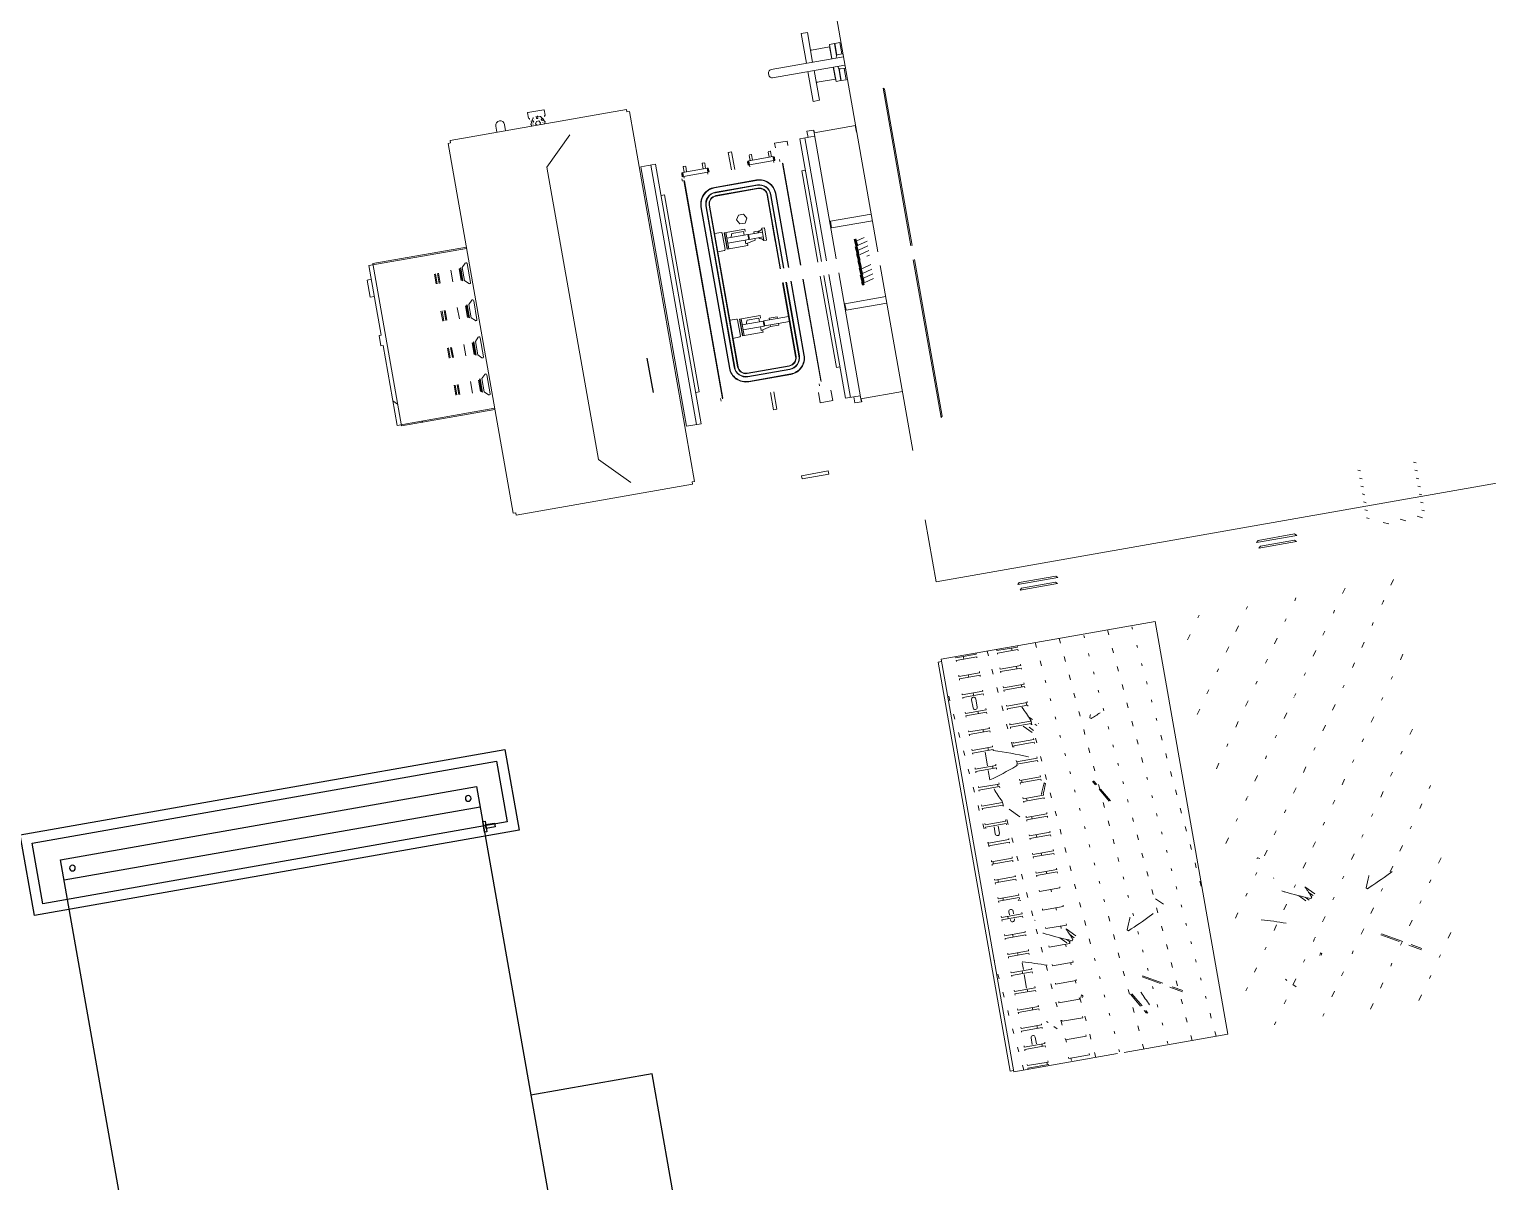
# Model space of a CAD drawing. Header units: millimetres. Extents: x 111502 to 977541, y 8702 to 1044108.
# Drawn here: x 489312.618 to 489316.174, y 241103.977 to 241106.787 of the extents above; entities that cross this region are included whole.
import ezdxf

# ---------------------------------------------------------------- set-up
doc = ezdxf.new("R2010")
doc.units = ezdxf.units.MM
doc.header["$LTSCALE"] = 0.25
for name, color, linetype in [('Proposed Primary Substation - OPTION 2$0$0_HVSS NER', 42, 'Continuous'), ('Proposed Primary Substation - OPTION 2$0$0_HVSS TEXT', 7, 'Continuous'), ('Proposed Primary Substation - OPTION 2$0$PDF4_Geometry', 1, 'Continuous'), ('Z-z-Xref-Primary Substation', 7, 'Continuous')]:
    doc.layers.add(name, color=color, linetype=linetype)
doc.layers.add('Proposed Primary Substation - OPTION 2$0$PDF4_00_COMPONENTS', color=7, linetype='Continuous', true_color=0x1c1c1c)
doc.layers.add('Proposed Primary Substation - OPTION 2$0$PDF_Geometry', color=7, linetype='Continuous', true_color=0x50525a)

# ---------------------------------------------------------------- blocks, each defined once
blk = doc.blocks.new('Proposed Primary Substation - OPTION 2$0$Cressal NER')
at = {"layer": 'Proposed Primary Substation - OPTION 2$0$0_HVSS NER', "lineweight": 25}
for points in [[(1745524, -493580.7), (1745533.4, -493580.7), (1745533.4, -493558.8), (1745524, -493558.8)], [(1745628.7, -494616.2), (1745628.7, -493586.2), (1744368.7, -493586.2), (1744369.9, -494616.2)], [(1745515.8, -493586.2), (1745541.7, -493586.2), (1745541.7, -493580.7), (1745515.8, -493580.7)]]:
    blk.add_lwpolyline(points, close=True, dxfattribs=at)
at = {"layer": 'Proposed Primary Substation - OPTION 2$0$0_HVSS NER', "flags": 128}
for points in [[(1744418.7, -494616.2), (1744418.7, -493586.2)], [(1745578.7, -494616.2), (1745578.7, -493586.2)]]:
    blk.add_lwpolyline(points, dxfattribs=at)
at = {"layer": 'Proposed Primary Substation - OPTION 2$0$0_HVSS NER'}
for centre in [(1744393.7, -493611.2), (1745603.7, -493611.2), (1744393.7, -494591.2), (1745603.7, -494591.2)]:
    blk.add_circle(centre, 7, dxfattribs=at)
at = {"layer": 'Proposed Primary Substation - OPTION 2$0$PDF_Geometry', "lineweight": 25}
blk.add_lwpolyline([(1744483.2, -493586.2), (1744483.2, -493286.2), (1744864.3, -493286.2), (1744864.3, -493586.2)], dxfattribs=at)
blk = doc.blocks.new('Proposed Primary Substation - OPTION 2')
at = {"layer": 'Proposed Primary Substation - OPTION 2$0$0_HVSS TEXT'}
for points in [[(489312631.2, 241104626.4), (489312596.5, 241104823.3), (489313778.3, 241105031.4), (489313813, 241104834.5)], [(489312651.5, 241104655.3), (489312625.5, 241104803.1), (489313758.1, 241105002.5), (489313784.1, 241104854.8)]]:
    blk.add_lwpolyline(points, close=True, dxfattribs=at)
at = {"layer": 'Proposed Primary Substation - OPTION 2$0$PDF4_00_COMPONENTS', "color": 0, "lineweight": 15}
for points in [[(489314687.4, 241106244.9), (489314551.6, 241107016.3), (489318608.4, 241107730.6), (489318676.5, 241107344)], [(489314528.4, 241106706.8), (489314515.6, 241106779.6), (489314500.5, 241106777), (489314513.4, 241106704.2)], [(489314586.7, 241106722.7), (489314581.5, 241106752.5), (489314569.4, 241106750.4), (489314575.6, 241106715.1)], [(489314599.4, 241106727.1), (489314594.5, 241106754.8), (489314582.5, 241106752.7), (489314587.5, 241106723.9)], [(489314516.9, 241106684.1), (489314529.7, 241106611.3), (489314544.8, 241106613.9), (489314532, 241106686.7)], [(489314579.2, 241106695), (489314585.4, 241106659.7), (489314597.4, 241106661.9), (489314592.2, 241106691.7)], [(489314593.3, 241106690.9), (489314598.4, 241106662), (489314610.5, 241106664.2), (489314605.6, 241106691.9)], [(489314767.7, 241106259.1), (489314700, 241106643.8), (489314703.5, 241106641.3), (489314770.7, 241106259.6)], [(489313845, 241106564.7), (489313847.5, 241106571.6), (489313847.4, 241106571.7)], [(489313848.3, 241106570.7), (489313847.4, 241106571.7)], [(489313854.3, 241106575.3), (489313855.3, 241106569.4), (489313858.4, 241106569.9), (489313857.3, 241106575.8)], [(489313857.7, 241106573.4), (489313864.9, 241106574.7), (489313869.6, 241106569.1)], [(489313864.5, 241106573.5), (489313865, 241106574.8)], [(489313844.7, 241106551.2), (489313841.5, 241106555), (489313844, 241106561.9)], [(489313842.7, 241106565.6), (489313848.4, 241106563.5), (489313847.3, 241106560.6), (489313841.7, 241106562.7)], [(489313846.9, 241106555.7), (489313846.7, 241106555.9), (489313846.8, 241106556.2)], [(489313850.8, 241106567.2), (489313850.9, 241106567.5), (489313851, 241106567.4)], [(489313856.3, 241106553.3), (489313853.1, 241106557), (489313855.1, 241106562.6), (489313860.9, 241106563.6), (489313864.7, 241106559.1), (489313863, 241106554.4)], [(489313863.3, 241106569.4), (489313863.1, 241106569.7), (489313863.1, 241106569.5)], [(489313873.5, 241106568.3), (489313868.9, 241106564.4), (489313866.9, 241106566.8), (489313871.5, 241106570.7)], [(489313870.9, 241106560.4), (489313871.1, 241106560.2), (489313871, 241106559.9)], [(489313871.6, 241106566.7), (489313876.3, 241106561.1), (489313874.6, 241106556.5)], [(489314530.6, 241106541.5), (489314514.5, 241106538.7), (489314517.2, 241106523.6)], [(489314633.3, 241106552.4), (489314531.8, 241106534.5), (489314586, 241106227.1)], [(489314632.3, 241106552.2), (489314635.1, 241106536.1)], [(489318818, 241106540.7), (489318886, 241106154), (489314829.2, 241105439.7), (489314802.5, 241105591.4)], [(489314437.8, 241106498.1), (489314435.8, 241106509.3), (489314466, 241106514.6), (489314467.9, 241106503.4)], [(489314533.3, 241106526.5), (489314497.1, 241106520.1), (489314549.8, 241106220.7)], [(489314561.9, 241106222.8), (489314509.2, 241106522.2)], [(489314338.4, 241106445.6), (489314330.9, 241106488.1), (489314322.8, 241106486.7), (489314330.3, 241106444.2)], [(489314376, 241106467.2), (489314373.8, 241106479.8), (489314374.6, 241106480.9), (489314378.6, 241106481.6), (489314379.8, 241106480.8), (489314382, 241106468.3)], [(489314422.2, 241106475.3), (489314420, 241106487.9), (489314420.8, 241106489.1), (489314424.8, 241106489.8), (489314426, 241106489), (489314428.2, 241106476.4)], [(489314433.8, 241106462.4), (489314433, 241106466.9)], [(489314448.8, 241106465), (489314447.9, 241106470)], [(489314245, 241105823.5), (489314133.6, 241106456.1)], [(489314215.3, 241106438.9), (489314213.1, 241106451.5), (489314213.9, 241106452.6), (489314217.9, 241106453.4), (489314219.1, 241106452.5), (489314221.3, 241106440)], [(489314261.5, 241106447), (489314259.3, 241106459.6), (489314260.1, 241106460.8), (489314264.1, 241106461.5), (489314265.3, 241106460.7), (489314267.5, 241106448.1)], [(489314273.1, 241106434.1), (489314272.3, 241106438.6)], [(489314374.7, 241106456.6), (489314375.5, 241106452.1)], [(489314499.6, 241106211.9), (489314455.7, 241106461.1), (489314454.9, 241106459.9), (489314498.6, 241106211.7)], [(489314510.5, 241106443.8), (489314502, 241106442.3), (489314541.3, 241106219.2)], [(489314209.8, 241106422.9), (489314210.9, 241106416.9)], [(489314214.1, 241106428.3), (489314214.9, 241106423.8)], [(489314243.6, 241105901.9), (489314252.1, 241105903.4), (489314167.6, 241106383.4), (489314159.1, 241106381.9)], [(489314674.1, 241106320.4), (489314574.7, 241106302.9), (489314571.9, 241106319), (489314671.3, 241106336.5)], [(489314313, 241106291), (489314363.3, 241106299.8), (489314364.3, 241106294)], [(489314317.1, 241106291.7), (489314324.1, 241106251.5)], [(489314321.7, 241106265.6), (489314372.9, 241106274.6), (489314370.7, 241106286.7), (489314319.5, 241106277.6)], [(489314405.9, 241106292.8), (489314372.3, 241106286.9), (489314374.4, 241106274.9), (489314408, 241106280.8)], [(489314400.4, 241106296), (489314385.1, 241106293.3), (489314385.8, 241106289.3)], [(489314404.3, 241106301.9), (489314410.8, 241106303), (489314416.1, 241106272.9), (489314409.6, 241106271.8)], [(489313753.5, 241105863.2), (489313515.5, 241105821.3), (489313481.2, 241106016.1), (489313476.1, 241106015.3), (489313471.7, 241106040.4), (489313476.7, 241106041.2), (489313446.9, 241106211), (489313684.9, 241106252.9)], [(489313754, 241105860.2), (489313526, 241105820.1), (489313456.4, 241106215.7), (489313684.3, 241106255.9)], [(489314369.3, 241106265.5), (489314370.3, 241106259.7), (489314320.1, 241106250.8)], [(489314388.5, 241106273.8), (489314388.6, 241106273.2), (489314365.4, 241106264), (489314363.8, 241106273)], [(489314387.9, 241106277.3), (489314388.5, 241106273.9)], [(489314776.7, 241106225.8), (489314843.9, 241105844), (489314841.4, 241105840.5), (489314773.7, 241106225.2)], [(489313606.5, 241106190.4), (489313610.8, 241106166.3)], [(489313613.3, 241106166.7), (489313609, 241106190.8)], [(489313614, 241106191.7), (489313618.3, 241106167.6)], [(489313620.8, 241106168.1), (489313616.6, 241106192.2)], [(489313646.3, 241106199.5), (489313651.3, 241106171.4)], [(489313671.4, 241106174.9), (489313666.4, 241106203)], [(489313668.7, 241106203.4), (489313670.4, 241106205.8), (489313676, 241106173.7), (489313673.7, 241106175.3)], [(489313668.7, 241106203.4), (489313673.7, 241106175.3)], [(489314547.2, 241106185.4), (489314586.5, 241105962.3), (489314595.1, 241105963.8)], [(489314555.8, 241106186.9), (489314608.5, 241105887.5), (489314644.6, 241105893.8)], [(489314620.5, 241105889.6), (489314567.8, 241106189)], [(489314747.5, 241105903.7), (489314646.1, 241105885.8), (489314591.9, 241106193.2)], [(489314772.8, 241105760.1), (489314693.3, 241106211.1)], [(489313452.7, 241106177.5), (489313442.7, 241106175.8), (489313450, 241106134.2), (489313460.1, 241106135.9)], [(489314504.6, 241106177.9), (489314548.3, 241105929.7), (489314549.4, 241105928.8), (489314505.6, 241106178)], [(489313662.2, 241106109.1), (489313667.2, 241106081)], [(489313687.3, 241106084.5), (489313682.3, 241106112.6)], [(489313684.6, 241106113), (489313686.3, 241106115.4), (489313691.9, 241106083.3), (489313689.6, 241106084.9)], [(489313684.6, 241106113), (489313689.6, 241106084.9)], [(489314709.5, 241106119.6), (489314610.1, 241106102.1), (489314607.2, 241106118.1), (489314706.6, 241106135.6)], [(489313622.4, 241106100), (489313626.7, 241106075.9)], [(489313629.2, 241106076.4), (489313624.9, 241106100.5)], [(489313630, 241106101.4), (489313634.2, 241106077.3)], [(489313636.7, 241106077.7), (489313632.5, 241106101.8)], [(489314350.2, 241106080.1), (489314400.4, 241106089), (489314401.4, 241106083.1)], [(489314354.2, 241106080.8), (489314361.3, 241106040.7)], [(489314358.8, 241106054.7), (489314410, 241106063.7), (489314407.9, 241106075.8), (489314356.7, 241106066.8)], [(489314469.6, 241106086.7), (489314409.4, 241106076), (489314411.5, 241106064), (489314471.8, 241106074.6)], [(489314443, 241106082), (489314442.3, 241106086), (489314422.2, 241106082.5), (489314422.9, 241106078.4)], [(489314406.4, 241106054.6), (489314407.5, 241106048.8), (489314357.2, 241106039.9)], [(489314425.7, 241106063), (489314425.8, 241106062.4), (489314402.6, 241106053.1), (489314401, 241106062.1)], [(489314425.1, 241106066.4), (489314425.7, 241106063)], [(489314425.8, 241106062.4), (489314445.9, 241106065.9), (489314445.1, 241106069.9)], [(489313638.3, 241106009.7), (489313642.6, 241105985.6)], [(489313645.1, 241105986), (489313640.9, 241106010.1)], [(489313645.9, 241106011), (489313650.1, 241105986.9)], [(489313652.6, 241105987.3), (489313648.4, 241106011.4)], [(489313678.2, 241106018.7), (489313683.1, 241105990.6)], [(489313703.2, 241105994.2), (489313698.2, 241106022.3)], [(489313700.5, 241106022.7), (489313702.2, 241106025), (489313707.8, 241105992.9), (489313705.5, 241105994.6)], [(489313700.5, 241106022.7), (489313705.5, 241105994.6)], [(489313719.1, 241105903.8), (489313714.2, 241105931.9)], [(489313716.4, 241105932.3), (489313718.1, 241105934.7), (489313723.8, 241105902.5), (489313721.4, 241105904.2)], [(489313716.4, 241105932.3), (489313721.4, 241105904.2)], [(489313654.3, 241105919.3), (489313658.5, 241105895.2)], [(489313661, 241105895.6), (489313656.8, 241105919.7)], [(489313661.8, 241105920.6), (489313666, 241105896.5)], [(489313668.5, 241105896.9), (489313664.3, 241105921)], [(489313694.1, 241105928.4), (489313699, 241105900.2)], [(489314425.8, 241105901.9), (489314433.3, 241105859.3), (489314441.3, 241105860.7), (489314433.8, 241105903.3)], [(489314542.8, 241105901.8), (489314547.2, 241105876.7), (489314577.4, 241105882), (489314572.9, 241105907.1)], [(489314545.2, 241105917.7), (489314544.3, 241105922.8)], [(489314304.2, 241105886.7), (489314305.3, 241105880.7)], [(489314628.6, 241105891), (489314631.2, 241105876), (489314647.3, 241105878.8)], [(489315287.9, 241104292.6), (489315540.9, 241104337.2), (489315363.8, 241105343.4), (489314841.6, 241105251.4), (489315018.8, 241104245.3), (489315271.9, 241104289.8)], [(489314927, 241105266.5), (489314927.5, 241105263.5), (489314877.3, 241105254.6), (489314876.8, 241105257.6)], [(489314929.1, 241105254.4), (489314928.6, 241105257.4), (489314878.4, 241105248.6), (489314878.9, 241105245.6)], [(489315027.4, 241105284.1), (489315027.9, 241105281.1), (489314977.7, 241105272.3), (489314977.2, 241105275.3)], [(489315029.5, 241105272.1), (489315029, 241105275.1), (489314978.8, 241105266.3), (489314979.3, 241105263.3)], [(489314842.7, 241105245.4), (489314834.6, 241105244), (489315010.1, 241104247.4), (489315018.2, 241104248.8)], [(489314934.9, 241105221.3), (489314935.5, 241105218.3), (489314885.2, 241105209.4), (489314884.7, 241105212.4)], [(489315035.3, 241105239), (489315035.9, 241105235.9), (489314985.7, 241105227.1), (489314985.1, 241105230.1)], [(489315037.5, 241105226.9), (489315036.9, 241105229.9), (489314986.7, 241105221.1), (489314987.3, 241105218.1)], [(489314937, 241105209.2), (489314936.5, 241105212.2), (489314886.3, 241105203.4), (489314886.8, 241105200.4)], [(489315043.3, 241105193.8), (489315043.8, 241105190.8), (489314993.6, 241105181.9), (489314993.1, 241105184.9)], [(489315045.4, 241105181.7), (489315044.9, 241105184.7), (489314994.7, 241105175.9), (489314995.2, 241105172.9)], [(489314942.9, 241105176.1), (489314943.4, 241105173.1), (489314893.2, 241105164.2), (489314892.7, 241105167.2)], [(489314945, 241105164), (489314944.5, 241105167.1), (489314894.3, 241105158.2), (489314894.8, 241105155.2)], [(489315051.3, 241105148.6), (489315051.8, 241105145.6), (489315001.6, 241105136.7), (489315001, 241105139.7)], [(489314950.8, 241105130.9), (489314951.4, 241105127.9), (489314901.2, 241105119), (489314900.6, 241105122.1)], [(489314953, 241105118.8), (489314952.4, 241105121.9), (489314902.2, 241105113), (489314902.8, 241105110)], [(489315053.4, 241105136.5), (489315052.8, 241105139.5), (489315002.6, 241105130.7), (489315003.2, 241105127.7)], [(489314958.8, 241105085.7), (489314959.3, 241105082.7), (489314909.1, 241105073.9), (489314908.6, 241105076.9)], [(489315059.2, 241105103.4), (489315059.7, 241105100.4), (489315009.5, 241105091.5), (489315009, 241105094.6)], [(489315061.3, 241105091.3), (489315060.8, 241105094.4), (489315010.6, 241105085.5), (489315011.1, 241105082.5)], [(489315064, 241105072.4), (489315041.9, 241105087.9)], [(489315054.8, 241105111.2), (489315064.6, 241105104.3)], [(489315067, 241105077.8), (489315056, 241105085.5)], [(489315070.3, 241105092.9), (489315075.2, 241105089.5)], [(489315078.8, 241105094.4), (489315079.2, 241105094.1)], [(489314960.9, 241105073.7), (489314960.4, 241105076.7), (489314910.2, 241105067.8), (489314910.7, 241105064.8)], [(489315067.2, 241105058.2), (489315067.7, 241105055.2), (489315017.5, 241105046.4), (489315017, 241105049.4)], [(489315069.3, 241105046.2), (489315068.8, 241105049.2), (489315018.6, 241105040.3), (489315019.1, 241105037.3)], [(489314966.8, 241105040.5), (489314967.3, 241105037.5), (489314917.1, 241105028.7), (489314916.5, 241105031.7)], [(489314948.8, 241105024.9), (489314954.6, 241104991.8)], [(489315075.1, 241105013), (489315075.7, 241105010), (489315025.4, 241105001.2), (489315024.9, 241105004.2)], [(489314974.7, 241104995.3), (489314975.2, 241104992.3), (489314925, 241104983.5), (489314924.5, 241104986.5)], [(489314976.8, 241104983.3), (489314976.3, 241104986.3), (489314926.1, 241104977.5), (489314926.6, 241104974.4)], [(489315077.2, 241105001), (489315076.7, 241105004), (489315026.5, 241104995.1), (489315027, 241104992.1)], [(489314982.7, 241104950.1), (489314983.2, 241104947.1), (489314933, 241104938.3), (489314932.5, 241104941.3)], [(489314984.8, 241104938.1), (489314984.3, 241104941.1), (489314934, 241104932.3), (489314934.6, 241104929.3)], [(489315083.1, 241104967.8), (489315083.6, 241104964.8), (489315033.4, 241104956), (489315032.9, 241104959)], [(489315085.2, 241104955.8), (489315084.7, 241104958.8), (489315034.5, 241104950), (489315035, 241104946.9)], [(489315211, 241104953.3), (489315218, 241104945)], [(489315213.4, 241104955.2), (489315221.4, 241104945.6)], [(489315091, 241104922.6), (489315091.6, 241104919.6), (489315041.4, 241104910.8), (489315040.8, 241104913.8)], [(489315093.2, 241104910.6), (489315092.6, 241104913.6), (489315042.4, 241104904.8), (489315043, 241104901.8)], [(489315227, 241104934.2), (489315251.2, 241104905.3)], [(489315230.5, 241104934.8), (489315254.7, 241104905.9)], [(489314992.7, 241104892.9), (489314992.2, 241104895.9), (489314942, 241104887.1), (489314942.5, 241104884.1)], [(489315007.3, 241104885.5), (489315033.8, 241104867)], [(489315099, 241104877.5), (489315099.5, 241104874.4), (489315049.3, 241104865.6), (489315048.8, 241104868.6)], [(489315101.1, 241104865.4), (489315100.6, 241104868.4), (489315050.4, 241104859.6), (489315050.9, 241104856.6)], [(489314998.6, 241104859.8), (489314999.1, 241104856.8), (489314948.9, 241104847.9), (489314948.4, 241104850.9)], [(489315000.7, 241104847.7), (489315000.2, 241104850.7), (489314950, 241104841.9), (489314950.5, 241104838.9)], [(489315107, 241104832.3), (489315107.5, 241104829.3), (489315057.3, 241104820.4), (489315056.7, 241104823.4)], [(489315006.5, 241104814.6), (489315007.1, 241104811.6), (489314956.9, 241104802.7), (489314956.3, 241104805.7)], [(489315008.7, 241104802.5), (489315008.1, 241104805.5), (489314957.9, 241104796.7), (489314958.4, 241104793.7)], [(489315109.1, 241104820.2), (489315108.5, 241104823.2), (489315058.3, 241104814.4), (489315058.9, 241104811.4)], [(489315014.5, 241104769.4), (489315015, 241104766.4), (489314964.8, 241104757.5), (489314964.3, 241104760.6)], [(489315016.6, 241104757.3), (489315016.1, 241104760.4), (489314965.9, 241104751.5), (489314966.4, 241104748.5)], [(489315114.9, 241104787.1), (489315115.4, 241104784.1), (489315065.2, 241104775.2), (489315064.7, 241104778.2)], [(489315117, 241104775), (489315116.5, 241104778), (489315066.3, 241104769.2), (489315066.8, 241104766.2)], [(489315611.5, 241104765.8), (489315613.5, 241104767.5), (489315618.6, 241104765.6)], [(489315022.4, 241104724.2), (489315023, 241104721.2), (489314972.8, 241104712.4), (489314972.2, 241104715.4)], [(489315122.9, 241104741.9), (489315123.4, 241104738.9), (489315073.2, 241104730), (489315072.7, 241104733)], [(489315125, 241104729.8), (489315124.5, 241104732.9), (489315074.2, 241104724), (489315074.8, 241104721)], [(489315024.6, 241104712.2), (489315024, 241104715.2), (489314973.8, 241104706.3), (489314974.4, 241104703.3)], [(489315130.8, 241104696.7), (489315131.4, 241104693.7), (489315081.1, 241104684.8), (489315080.6, 241104687.9)], [(489315653.1, 241104716.9), (489315651.6, 241104718)], [(489315030.4, 241104679), (489315030.9, 241104676), (489314980.7, 241104667.2), (489314980.2, 241104670.2)], [(489315032.5, 241104667), (489315032, 241104670), (489314981.8, 241104661.1), (489314982.3, 241104658.1)], [(489315029.1, 241104663.3), (489315031, 241104664.9), (489315036.2, 241104663.1)], [(489315138.8, 241104651.5), (489315139.3, 241104648.5), (489315089.1, 241104639.7), (489315088.6, 241104642.7)], [(489315383.9, 241104653.9), (489315364.5, 241104667.5)], [(489315730.7, 241104662.6), (489315713.1, 241104674.9)], [(489315739.2, 241104664.1), (489315729.4, 241104670.9)], [(489315737.6, 241104682.6), (489315748.6, 241104674.9)], [(489315038.4, 241104633.8), (489315038.9, 241104630.8), (489314988.7, 241104622), (489314988.2, 241104625)], [(489315040.5, 241104621.8), (489315040, 241104624.8), (489314989.7, 241104616), (489314990.3, 241104612.9)], [(489315070.7, 241104614.4), (489315069.2, 241104615.4)], [(489315046.3, 241104588.6), (489315046.8, 241104585.6), (489314996.6, 241104576.8), (489314996.1, 241104579.8)], [(489315048.4, 241104576.6), (489315047.9, 241104579.6), (489314997.7, 241104570.8), (489314998.2, 241104567.8)], [(489315146.7, 241104606.3), (489315147.3, 241104603.3), (489315097.1, 241104594.5), (489315096.5, 241104597.5)], [(489315155.2, 241104580.1), (489315166.2, 241104572.3)], [(489315914.9, 241104582), (489315964.5, 241104564)], [(489315154.7, 241104561.1), (489315155.2, 241104558.1), (489315105, 241104549.3), (489315104.5, 241104552.3)], [(489315148.3, 241104560), (489315130.7, 241104572.3)], [(489315156.8, 241104561.5), (489315147, 241104568.4)], [(489315913.9, 241104579.1), (489315958.5, 241104562.9)], [(489315981.5, 241104554.5), (489316012.6, 241104543.2)], [(489315987.5, 241104555.6), (489316013.7, 241104546.1)], [(489315054.3, 241104543.5), (489315054.8, 241104540.4), (489315004.6, 241104531.6), (489315004.1, 241104534.6)], [(489315056.4, 241104531.4), (489315055.9, 241104534.4), (489315005.7, 241104525.6), (489315006.2, 241104522.6)], [(489315039.3, 241104511.1), (489315042.1, 241104494.7)], [(489315162.6, 241104516), (489315163.2, 241104512.9), (489315113, 241104504.1), (489315112.4, 241104507.1)], [(489315062.2, 241104498.3), (489315062.8, 241104495.3), (489315012.6, 241104486.4), (489315012, 241104489.4)], [(489315064.4, 241104486.2), (489315063.8, 241104489.2), (489315013.6, 241104480.4), (489315014.1, 241104477.4)], [(489315044.3, 241104482.7), (489315050.1, 241104449.5)], [(489315331.5, 241104476.6), (489315376.1, 241104460.4)], [(489315332.5, 241104479.5), (489315382.1, 241104461.4)], [(489315070.2, 241104453.1), (489315070.7, 241104450.1), (489315020.5, 241104441.2), (489315020, 241104444.2)], [(489315072.3, 241104441), (489315071.8, 241104444), (489315021.6, 241104435.2), (489315022.1, 241104432.2)], [(489315170.6, 241104470.8), (489315171.1, 241104467.7), (489315120.9, 241104458.9), (489315120.4, 241104461.9)], [(489315399.1, 241104452), (489315430.2, 241104440.6)], [(489315405.1, 241104453), (489315431.3, 241104443.5)], [(489315680.8, 241104470.9), (489315684.8, 241104468.1)], [(489315699, 241104458.2), (489315707.3, 241104452.4)], [(489315078.1, 241104407.9), (489315078.7, 241104404.9), (489315028.5, 241104396), (489315027.9, 241104399.1)], [(489315178.6, 241104425.6), (489315179.1, 241104422.6), (489315128.9, 241104413.7), (489315128.4, 241104416.7)], [(489315303, 241104435.1), (489315327.9, 241104405.3)], [(489315306.4, 241104435.7), (489315331.4, 241104405.9)], [(489315080.3, 241104395.8), (489315079.7, 241104398.9), (489315029.5, 241104390), (489315030.1, 241104387)], [(489315098.4, 241104368.4), (489315102.4, 241104365.6)], [(489315186.5, 241104380.4), (489315187, 241104377.4), (489315136.8, 241104368.5), (489315136.3, 241104371.5)], [(489315337, 241104394.5), (489315342.3, 241104388.1)], [(489315340.5, 241104395.1), (489315345.8, 241104388.8)], [(489315086.1, 241104362.7), (489315086.6, 241104359.7), (489315036.4, 241104350.9), (489315035.9, 241104353.9)], [(489315088.2, 241104350.7), (489315087.7, 241104353.7), (489315037.5, 241104344.8), (489315038, 241104341.8)], [(489315116.6, 241104355.6), (489315124.8, 241104349.9)], [(489315194.5, 241104335.2), (489315195, 241104332.2), (489315144.8, 241104323.3), (489315144.3, 241104326.4)], [(489315094.1, 241104317.5), (489315094.6, 241104314.5), (489315044.4, 241104305.7), (489315043.8, 241104308.7)], [(489315096.2, 241104305.5), (489315095.6, 241104308.5), (489315045.4, 241104299.6), (489315046, 241104296.6)], [(489315102, 241104272.3), (489315102.5, 241104269.3), (489315052.3, 241104260.5), (489315051.8, 241104263.5)], [(489315104.1, 241104260.3), (489315103.6, 241104263.3), (489315053.4, 241104254.5), (489315053.9, 241104251.4)], [(489315202.4, 241104290), (489315203, 241104287), (489315152.8, 241104278.2), (489315152.2, 241104281.2)]]:
    blk.add_lwpolyline(points, dxfattribs=at)
for points in [[(489314603.7, 241106720.1), (489314427.5, 241106689, 0.414198), (489314420.9, 241106679.6), (489314421.6, 241106675.6, 0.414188), (489314431, 241106668.9), (489314607.3, 241106700)], [(489314575.1, 241106715), (489314569.9, 241106744.3), (489314525.3, 241106736.4, -0.41427), (489314522.9, 241106738.1)], [(489314586.7, 241106717.1), (489314586.2, 241106719.6, -0.414225), (489314590.4, 241106725.5), (489314602.4, 241106727.6)], [(489314537.5, 241106655.4, -0.414231), (489314539.1, 241106657.8), (489314583.8, 241106665.7), (489314578.6, 241106694.9)], [(489314608.6, 241106692.4), (489314596.5, 241106690.3, -0.414225), (489314590.6, 241106694.5), (489314590.2, 241106697)], [(489313838.1, 241106567.1), (489313837.8, 241106569, 0.199078), (489313837.5, 241106569.5), (489313836, 241106570.6), (489313833.7, 241106583.6), (489313834, 241106583.9), (489313873.4, 241106590.8), (489313873.9, 241106590.6), (489313876.1, 241106577.7), (489313875.1, 241106576.2, 0.199195), (489313875, 241106575.6), (489313875.3, 241106573.6)], [(489313779.9, 241106539.8), (489313777.3, 241106554.9, 0.999991), (489313755.9, 241106551.1), (489313758.6, 241106536)], [(489314372.7, 241106465.1, 0.41407), (489314371.5, 241106463.3), (489314372.7, 241106456.3), (489314371.2, 241106456), (489314370, 241106463, -0.414169), (489314372.5, 241106466.6)], [(489314432, 241106475.5, -0.414206), (489314433.7, 241106474.3), (489314435, 241106467.2), (489314436.5, 241106467.5), (489314435.2, 241106474.5, 0.414169), (489314431.7, 241106477)], [(489314212.1, 241106436.8, 0.414192), (489314210.8, 241106435), (489314212, 241106428), (489314210.5, 241106427.7), (489314209.3, 241106434.8, -0.414178), (489314211.8, 241106438.3)], [(489314271.3, 241106447.2, -0.414192), (489314273.1, 241106446), (489314274.3, 241106439), (489314275.8, 241106439.2), (489314274.6, 241106446.2, 0.414162), (489314271, 241106448.7)], [(489314470.5, 241106206.7), (489314438.8, 241106386.6, 0.414219), (489314391.6, 241106419.7), (489314289.1, 241106401.7, 0.414219), (489314256.1, 241106354.5), (489314325.4, 241105960.8, 0.414215), (489314372.6, 241105927.7), (489314475, 241105945.8, 0.414215), (489314508.1, 241105993), (489314476.4, 241106172.9)], [(489314469.5, 241106206.6), (489314437.8, 241106386.5, 0.414213), (489314391.8, 241106418.7), (489314289.3, 241106400.7, 0.414213), (489314257.1, 241106354.6), (489314326.4, 241105961, 0.414215), (489314372.4, 241105928.7), (489314474.9, 241105946.8, 0.414215), (489314507.1, 241105992.8), (489314475.4, 241106172.7)], [(489314464.4, 241106170.8), (489314496.1, 241105990.9, -0.414219), (489314472.9, 241105957.8), (489314370.5, 241105939.8, -0.414213), (489314337.4, 241105963), (489314268.1, 241106356.6, -0.414214), (489314291.3, 241106389.7), (489314393.7, 241106407.7, -0.414219), (489314426.8, 241106384.5), (489314458.4, 241106204.6)], [(489314463.4, 241106170.6), (489314495.1, 241105990.7, -0.414211), (489314472.7, 241105958.8), (489314370.3, 241105940.8, -0.414221), (489314338.4, 241105963.1), (489314269.1, 241106356.8, -0.414224), (489314291.4, 241106388.7), (489314393.9, 241106406.7, -0.414213), (489314425.8, 241106384.3), (489314457.4, 241106204.4)], [(489314450.4, 241106203.2), (489314418.7, 241106383.1, 0.41422), (489314395.1, 241106399.7), (489314292.7, 241106381.6, 0.41422), (489314276.1, 241106358), (489314345.4, 241105964.4, 0.414213), (489314369.1, 241105947.8), (489314471.5, 241105965.9, 0.414213), (489314488, 241105989.5), (489314456.4, 241106169.4)], [(489314448.6, 241106207.7, 0.125271), (489314448.5, 241106206.7), (489314449.4, 241106203), (489314417.7, 241106382.9, 0.414217), (489314395.3, 241106398.7), (489314292.9, 241106380.6, 0.414217), (489314277.1, 241106358.2), (489314346.5, 241105964.5)], [(489314297.2, 241106244.4), (489314313.5, 241106247.8, 0.40458), (489314315, 241106250.2), (489314308.1, 241106289.9, 0.404549), (489314305.8, 241106291.5), (489314289.3, 241106289.2)], [(489314361.7, 241106285.1), (489314360.1, 241106294.1), (489314331.4, 241106289, 0.067767), (489314330.1, 241106279.5)], [(489314395.1, 241106291, -0.144612), (489314399.1, 241106295.2), (489314399.1, 241106295.2), (489314400.7, 241106296.2), (489314402, 241106297.4), (489314403.1, 241106298.7), (489314403.7, 241106300), (489314404.3, 241106301.9), (489314409.6, 241106271.8), (489314408.4, 241106273.3), (489314407.4, 241106274.3), (489314405.9, 241106275.2), (489314404.2, 241106275.9), (489314402.4, 241106276.3), (489314402.4, 241106276.3, -0.144604), (489314397.2, 241106278.9)], [(489314430, 241106313.1, 0.125404), (489314429.9, 241106312.1), (489314437.2, 241106270.9, 0.125271), (489314437.6, 241106270)], [(489313686.2, 241106215.8, 0.668282), (489313681.6, 241106216.8), (489313674.4, 241106206.5), (489313680, 241106174.4), (489313690.4, 241106167.1, 0.66826), (489313694.3, 241106169.7), (489313686.2, 241106215.8)], [(489314346.5, 241105964.5, 0.414215), (489314368.9, 241105948.8), (489314471.3, 241105966.9, 0.414215), (489314487, 241105989.3), (489314455.1, 241106169.1), (489314455.8, 241106165.5, 0.125287), (489314456.2, 241106164.6)], [(489313702.1, 241106125.4, 0.66824), (489313697.5, 241106126.4), (489313690.3, 241106116.1), (489313696, 241106084), (489313706.3, 241106076.8, 0.668317), (489313710.2, 241106079.3), (489313702.1, 241106125.4)], [(489314334.3, 241106033.5), (489314350.6, 241106037, 0.404533), (489314352.2, 241106039.3), (489314345.2, 241106079, 0.40451), (489314342.9, 241106080.6), (489314326.4, 241106078.3)], [(489314398.8, 241106074.2), (489314397.2, 241106083.2), (489314368.5, 241106078.2, 0.067784), (489314367.2, 241106068.6)], [(489314467.1, 241106102.2, 0.125247), (489314467.1, 241106101.2), (489314474.3, 241106060, 0.125247), (489314474.7, 241106059.1)], [(489313718, 241106035, 0.66824), (489313713.4, 241106036.1), (489313706.2, 241106025.7), (489313711.9, 241105993.6), (489313722.2, 241105986.4, 0.66825), (489313726.2, 241105988.9), (489313718, 241106035)], [(489313738.1, 241105896, 0.668272), (489313742.1, 241105898.5), (489313733.9, 241105944.7, 0.668256), (489313729.3, 241105945.7), (489313722.1, 241105935.4), (489313727.8, 241105903.2), (489313738.1, 241105896)], [(489314919.5, 241105132.6), (489314915.9, 241105152.7, -0.999962), (489314926, 241105154.5), (489314929.5, 241105134.4, -0.999962), (489314919.5, 241105132.6)], [(489315060.1, 241105103.6), (489315059.8, 241105103.8), (489315059.9, 241105103.5, 0.009544), (489315038.8, 241105134.1)], [(489315229.1, 241105120.8, -0.006648), (489315207.3, 241105106.4), (489315204, 241105108.8, -0.002173), (489315205.8, 241105116.8)], [(489315053.7, 241105013.1), (489315054.3, 241105013.5, 0.022754), (489314968.9, 241105028.5), (489314968.3, 241105031.5), (489314918.1, 241105022.6), (489314918.7, 241105019.6)], [(489314956.7, 241104979.7), (489314960.8, 241104956.9, 0.019416), (489315023.9, 241104990.5, 0.000658), (489315026.3, 241104991.9)], [(489314970.8, 241104935.5, 0.045153), (489314990.6, 241104905), (489314991.2, 241104901.9), (489314940.9, 241104893.1), (489314940.4, 241104896.1)], [(489315086.1, 241104921.7, 0.000108), (489315086.6, 241104923.7, 0.005683), (489315092.8, 241104950.1), (489315096.2, 241104947.8, -0.006562), (489315090.2, 241104922.8)], [(489314980.6, 241104844.2), (489314983.6, 241104827.1, -0.999962), (489314973.6, 241104825.3), (489314970.6, 241104842.4)], [(489315941.2, 241104733.8, -0.002226), (489315934.6, 241104728.8, -0.016847), (489315880.8, 241104691.8), (489315877.5, 241104694.2, -0.007523), (489315884.3, 241104722.8, -0.001344), (489315884.6, 241104723.9)], [(489315672, 241104686.4, 0.002219), (489315679.9, 241104684, 0.016858), (489315743.1, 241104667.6), (489315745.4, 241104670.9, 0.007508), (489315729.2, 241104695.5, 0.000046), (489315728.7, 241104696.4), (489315752.7, 241104679.5)], [(489315008.2, 241104628.5), (489315007, 241104635.6, -0.999962), (489315017, 241104637.3), (489315018.3, 241104630.3)], [(489315020.4, 241104618.2), (489315020.6, 241104617.2, -0.999962), (489315010.5, 241104615.5), (489315010.4, 241104616.5)], [(489315358.8, 241104631.2, -0.002231), (489315352.2, 241104626.3, -0.016847), (489315298.4, 241104589.3), (489315295.1, 241104591.6, -0.007523), (489315301.9, 241104620.2, 0.000157), (489315302.2, 241104621.3)], [(489315682.9, 241104607.7, 0.016733), (489315622.1, 241104616), (489315621.7, 241104616.1), (489315622.1, 241104616)], [(489315089.5, 241104583.8, 0.002224), (489315097.5, 241104581.4, 0.016858), (489315160.6, 241104565), (489315163, 241104568.4, 0.007523), (489315146.8, 241104592.9, 0.001463), (489315146.2, 241104593.8), (489315170.3, 241104577)], [(489315100.4, 241104505.1, 0.016734), (489315039.7, 241104513.5), (489315039.3, 241104513.5), (489315039.7, 241104513.5)], [(489315764.8, 241104528.8, 0.001563), (489315766.3, 241104535.5), (489315769.7, 241104533.2, -0.000868), (489315768.8, 241104529.5)], [(489315349.8, 241104409, -0.00929), (489315329.3, 241104438.6), (489315328.8, 241104439.6), (489315329.4, 241104438.8)], [(489315182.4, 241104426.2, 0.001486), (489315183.9, 241104433), (489315187.2, 241104430.6, -0.001031), (489315186.4, 241104426.9)], [(489315063.9, 241104312.2), (489315061.1, 241104328.3, -0.999962), (489315071.1, 241104330), (489315074, 241104314)]]:
    blk.add_lwpolyline(points, format="xyb", dxfattribs=at)
for points in [[(489313639.8, 241106508.9), (489313645.8, 241106510), (489313644.7, 241106516), (489314074.5, 241106591.7), (489314075.6, 241106585.7), (489314081.6, 241106586.7), (489314240.4, 241105685), (489314234.4, 241105683.9), (489314235.4, 241105677.9), (489313805.6, 241105602.2), (489313804.6, 241105608.2), (489313798.5, 241105607.2)], [(489314433.5, 241106467), (489314431.7, 241106477), (489314372.5, 241106466.6), (489314374.2, 241106456.5)], [(489314257, 241105825.6), (489314145.6, 241106458.2), (489314109.5, 241106451.9), (489314220.9, 241105819.2)], [(489314272.8, 241106438.7), (489314271, 241106448.7), (489314211.8, 241106438.3), (489314213.6, 241106428.3)], [(489314309.3, 241105887.6), (489314308.4, 241105886.4), (489314214.7, 241106418.6), (489314215.9, 241106417.8)], [(489314368.1, 241106326.6), (489314363.8, 241106314.6), (489314351.2, 241106312.4), (489314343, 241106322.2), (489314347.4, 241106334.1), (489314359.9, 241106336.3)], [(489314502.8, 241105690.8), (489314501.4, 241105698.8), (489314566.7, 241105710.3), (489314568.1, 241105702.3)]]:
    blk.add_lwpolyline(points, close=True, dxfattribs=at)
at = {"layer": 'Proposed Primary Substation - OPTION 2$0$PDF4_00_COMPONENTS', "color": 0, "lineweight": 25}
for points in [[(489314530.6, 241106541.5), (489314531.8, 241106534.5)], [(489314313, 241106291), (489314320.1, 241106250.8)], [(489314350.2, 241106080.1), (489314357.2, 241106039.9)], [(489314140.1, 241105901.9), (489314125.4, 241105985.1)], [(489314646.1, 241105885.8), (489314647.3, 241105878.8)]]:
    blk.add_lwpolyline(points, dxfattribs=at)
at = {"layer": 'Proposed Primary Substation - OPTION 2$0$PDF4_00_COMPONENTS', "color": 0, "lineweight": 9}
blk.add_lwpolyline([(489314085.5, 241105682.5), (489314006.4, 241105738), (489313880.8, 241106450.9), (489313936.3, 241106530.1)], dxfattribs=at)
at = {"layer": 'Proposed Primary Substation - OPTION 2$0$PDF4_Geometry', "color": 0, "lineweight": 5}
for points in [[(489314629.4, 241106274.5), (489314647.5, 241106206.7)], [(489314630.8, 241106275.3), (489314644.5, 241106224.1)], [(489314632.3, 241106275.6), (489314641.4, 241106241.5)], [(489314632.4, 241106257.1), (489314650.6, 241106189.3)], [(489314633.8, 241106275.9), (489314638.3, 241106258.9)], [(489314653.7, 241106279.4), (489314636.2, 241106271.2)], [(489314661.1, 241106270.6), (489314638.2, 241106259.9)], [(489314663.1, 241106259.2), (489314640.2, 241106248.5)], [(489314635.5, 241106239.7), (489314653.7, 241106171.9)], [(489314638.6, 241106222.3), (489314654.2, 241106163.8)], [(489314665.1, 241106247.9), (489314642.6, 241106237.3)], [(489314667.1, 241106236.5), (489314660.9, 241106233.6)], [(489314641.6, 241106204.9), (489314652.7, 241106163.6)], [(489314644.7, 241106187.5), (489314651.2, 241106163.3)], [(489314670.3, 241106213.4), (489314648.4, 241106203.2)], [(489314673.1, 241106202.4), (489314650.2, 241106191.7)], [(489314675.1, 241106191.1), (489314652.2, 241106180.4)], [(489314677.1, 241106179.7), (489314654.2, 241106169)], [(489314647.8, 241106170.1), (489314649.7, 241106163)], [(489313504.9, 241105881.2), (489313516.7, 241105872.9)], [(489313575.3, 241105831.9), (489313578.9, 241105829.4)], [(489315999.8, 241105729.8), (489315993.2, 241105731.5)], [(489315864.4, 241105710.6), (489315857.9, 241105712.4)], [(489315867.8, 241105691.2), (489315861.3, 241105693)], [(489316003.2, 241105710.4), (489315996.7, 241105712.1)], [(489316006.6, 241105691), (489316000.1, 241105692.7)], [(489315871.2, 241105671.8), (489315864.7, 241105673.6)], [(489315874.6, 241105652.4), (489315868.1, 241105654.2)], [(489316010, 241105671.6), (489316003.5, 241105673.3)], [(489316013.4, 241105652.2), (489316006.9, 241105653.9)], [(489315878.1, 241105633), (489315871.5, 241105634.8)], [(489315881.5, 241105613.6), (489315875, 241105615.4)], [(489316016.8, 241105632.8), (489316010.3, 241105634.5)], [(489316020.3, 241105613.4), (489316013.7, 241105615.1)], [(489315884.9, 241105594.2), (489315878.4, 241105596)], [(489315933, 241105581.3), (489315919, 241105585)], [(489315974.6, 241105588.6), (489315960.7, 241105592.4)], [(489316014.8, 241105596.3), (489316002.3, 241105599.7)], [(489315944.3, 241105445.6), (489315937.9, 241105432)], [(489315706.8, 241105400.7), (489315703.6, 241105393.9)], [(489315826.3, 241105424.8), (489315820, 241105411.3)], [(489315588.8, 241105379.9), (489315585.7, 241105373.1)], [(489315801, 241105370.7), (489315797.9, 241105363.9)], [(489315919, 241105391.4), (489315915.8, 241105384.7)], [(489315920.6, 241105394.8), (489315919.4, 241105392.3)], [(489315306.5, 241105330.2), (489315308.1, 241105324.3)], [(489315470.9, 241105359.1), (489315467.7, 241105352.4)], [(489315566.7, 241105332.5), (489315560.4, 241105319)], [(489315683.1, 241105349.9), (489315679.9, 241105343.1)], [(489315895.3, 241105340.7), (489315892.1, 241105333.9)], [(489315071, 241105291.8), (489315074.2, 241105280)], [(489315129.7, 241105302.2), (489315132.9, 241105290.3)], [(489315189.2, 241105309.5), (489315190.8, 241105303.6)], [(489315247.1, 241105322.8), (489315250.2, 241105311)], [(489315448.8, 241105311.7), (489315442.4, 241105298.2)], [(489315661, 241105302.5), (489315654.7, 241105289)], [(489315777.4, 241105319.9), (489315772.6, 241105309.8)], [(489315873.2, 241105293.3), (489315866.9, 241105279.8)], [(489314895.8, 241105257.9), (489314897.4, 241105251.9)], [(489314953.7, 241105271.2), (489314956.9, 241105259.3)], [(489315013.2, 241105278.5), (489315014.7, 241105272.6)], [(489315141.6, 241105257.7), (489315144.8, 241105245.8)], [(489315201.1, 241105265), (489315202.7, 241105259.1)], [(489315259, 241105278.3), (489315262.1, 241105266.5)], [(489315318.4, 241105285.7), (489315320, 241105279.8)], [(489315543, 241105281.8), (489315536.7, 241105268.2)], [(489315755.2, 241105272.5), (489315748.9, 241105259)], [(489315967.5, 241105263.3), (489315961.2, 241105249.8)], [(489314965.6, 241105226.7), (489314968.8, 241105214.8)], [(489315025.1, 241105234), (489315026.6, 241105228.1)], [(489315082.9, 241105247.3), (489315086.1, 241105235.5)], [(489315213, 241105220.5), (489315214.6, 241105214.6)], [(489315270.9, 241105233.8), (489315274, 241105222)], [(489315330.3, 241105241.2), (489315331.9, 241105235.3)], [(489315517.8, 241105227.6), (489315514.6, 241105220.8)], [(489315637.3, 241105251.8), (489315632.6, 241105241.6)], [(489315849.5, 241105242.5), (489315844.2, 241105231.2)], [(489314907.7, 241105213.4), (489314909.3, 241105207.4)], [(489315037, 241105189.5), (489315038.6, 241105183.6)], [(489315095.6, 241105199.9), (489315097.2, 241105193.9)], [(489315153.5, 241105213.2), (489315156.7, 241105201.3)], [(489315282.8, 241105189.3), (489315286, 241105177.5)], [(489315342.2, 241105196.7), (489315343.8, 241105190.8)], [(489315612, 241105197.6), (489315608.9, 241105190.9)], [(489315730, 241105218.4), (489315726.8, 241105211.6)], [(489315824.3, 241105188.4), (489315821.1, 241105181.6)], [(489315942.2, 241105209.2), (489315939, 241105202.4)], [(489314860.2, 241105161.5), (489314863.3, 241105149.7)], [(489314919.6, 241105168.9), (489314921.2, 241105163)], [(489314977.5, 241105182.2), (489314980.7, 241105170.3)], [(489315107.6, 241105155.4), (489315109.1, 241105149.5)], [(489315165.4, 241105168.7), (489315168.6, 241105156.8)], [(489315224.9, 241105176), (489315226.5, 241105170.1)], [(489315354.2, 241105152.2), (489315355.7, 241105146.3)], [(489315494.1, 241105176.9), (489315489.3, 241105166.7)], [(489315589.9, 241105150.2), (489315583.6, 241105136.7)], [(489315701.8, 241105158.1), (489315701.6, 241105157.5)], [(489315706.3, 241105167.6), (489315703.1, 241105160.9)], [(489315918.5, 241105158.4), (489315915.4, 241105151.6)], [(489314872.1, 241105117), (489314875.2, 241105105.2)], [(489314931.5, 241105124.4), (489314933.1, 241105118.5)], [(489314989.4, 241105137.7), (489314992.6, 241105125.8)], [(489315048.9, 241105145.1), (489315050.5, 241105139.1)], [(489315177.3, 241105124.2), (489315180.5, 241105112.3)], [(489315236.8, 241105131.6), (489315238.4, 241105125.6)], [(489315294.7, 241105144.9), (489315297.9, 241105133)], [(489315472, 241105129.5), (489315465.9, 241105116.4)], [(489315684.2, 241105120.3), (489315677.9, 241105106.7)], [(489315802.1, 241105141), (489315795.8, 241105127.5)], [(489314943.4, 241105079.9), (489314945, 241105074)], [(489315001.3, 241105093.2), (489315004.5, 241105081.3)], [(489315060, 241105103.5), (489315063.2, 241105091.7)], [(489315119.5, 241105110.9), (489315121.1, 241105105)], [(489315189.3, 241105079.7), (489315192.4, 241105067.8)], [(489315248.7, 241105087.1), (489315250.3, 241105081.1)], [(489315306.6, 241105100.4), (489315309.8, 241105088.5)], [(489315366.1, 241105107.7), (489315367.7, 241105101.8)], [(489315566.2, 241105099.5), (489315559.9, 241105086)], [(489315778.5, 241105090.3), (489315772.1, 241105076.7)], [(489315896.4, 241105111), (489315890.1, 241105097.5)], [(489315990.7, 241105081), (489315984.4, 241105067.5)], [(489314884, 241105072.5), (489314887.2, 241105060.7)], [(489315013.2, 241105048.7), (489315016.4, 241105036.8)], [(489315071.9, 241105059), (489315075.1, 241105047.2)], [(489315131.4, 241105066.4), (489315133, 241105060.5)], [(489315260.6, 241105042.6), (489315262.2, 241105036.6)], [(489315318.5, 241105055.9), (489315321.7, 241105044)], [(489315377.2, 241105066.2), (489315380.4, 241105054.3)], [(489315541, 241105045.3), (489315537.8, 241105038.6)], [(489315658.9, 241105066.1), (489315655.8, 241105059.3)], [(489315871.2, 241105056.9), (489315868, 241105050.1)], [(489314895.9, 241105028), (489314899.1, 241105016.2)], [(489314955.4, 241105035.4), (489314956.9, 241105029.5)], [(489315083.8, 241105014.5), (489315087, 241105002.7)], [(489315143.3, 241105021.9), (489315144.9, 241105016)], [(489315201.2, 241105035.2), (489315204.3, 241105023.3)], [(489315330.4, 241105011.4), (489315333.6, 241104999.5)], [(489315389.1, 241105021.7), (489315392.3, 241105009.8)], [(489315635.2, 241105015.4), (489315632.1, 241105008.6)], [(489315753.2, 241105036.1), (489315750, 241105029.4)], [(489315965.4, 241105026.9), (489315962.3, 241105020.1)], [(489314907.8, 241104983.6), (489314911, 241104971.7)], [(489314967.3, 241104990.9), (489314968.9, 241104985)], [(489315025.9, 241105001.3), (489315027.5, 241104995.3)], [(489315155.2, 241104977.4), (489315156.8, 241104971.5)], [(489315213.1, 241104990.7), (489315216.2, 241104978.9)], [(489315272.5, 241104998.1), (489315274.1, 241104992.2)], [(489315401, 241104977.2), (489315404.2, 241104965.4)], [(489315518.9, 241104998), (489315512.6, 241104984.4)], [(489315731.1, 241104988.7), (489315724.8, 241104975.2)], [(489315847.5, 241105006.1), (489315844.3, 241104999.4)], [(489315941.7, 241104976.1), (489315937, 241104966)], [(489314919.7, 241104939.1), (489314922.9, 241104927.2)], [(489314979.2, 241104946.4), (489314980.8, 241104940.5)], [(489315037.8, 241104956.8), (489315039.4, 241104950.8)], [(489315095.7, 241104970.1), (489315098.9, 241104958.2)], [(489315225, 241104946.2), (489315228.2, 241104934.4)], [(489315284.4, 241104953.6), (489315286, 241104947.7)], [(489315343.1, 241104963.9), (489315344.7, 241104958)], [(489315613.1, 241104968), (489315606.8, 241104954.4)], [(489315707.4, 241104938), (489315701.1, 241104924.5)], [(489315825.4, 241104958.8), (489315819, 241104945.2)], [(489316034.7, 241104943.4), (489316031.3, 241104936)], [(489314991.1, 241104901.9), (489314993.5, 241104893)], [(489315049.8, 241104912.3), (489315051.3, 241104906.3)], [(489315107.6, 241104925.6), (489315110.8, 241104913.7)], [(489315167.1, 241104932.9), (489315168.7, 241104927)], [(489315236.9, 241104901.7), (489315240.1, 241104889.9)], [(489315296.4, 241104909.1), (489315297.9, 241104903.2)], [(489315355, 241104919.4), (489315356.6, 241104913.5)], [(489315412.9, 241104932.7), (489315416.1, 241104920.9)], [(489315587.9, 241104913.8), (489315584.7, 241104907.1)], [(489315589.5, 241104917.2), (489315589.1, 241104916.4)], [(489315801.7, 241104908), (489315796.9, 241104897.8)], [(489315919.6, 241104928.8), (489315913.3, 241104915.2)], [(489314931.6, 241104894.6), (489314934.8, 241104882.7)], [(489315061.7, 241104867.8), (489315063.3, 241104861.8)], [(489315119.5, 241104881.1), (489315122.7, 241104869.2)], [(489315179, 241104888.4), (489315180.6, 241104882.5)], [(489315308.3, 241104864.6), (489315310.7, 241104855.7)], [(489315366.9, 241104874.9), (489315368.5, 241104869)], [(489315424.8, 241104888.2), (489315428, 241104876.4)], [(489315682.1, 241104883.8), (489315679, 241104877.1)], [(489315894.4, 241104874.6), (489315891.2, 241104867.9)], [(489316013.9, 241104898.8), (489316008.4, 241104887)], [(489314943.5, 241104850.1), (489314946.7, 241104838.2)], [(489315002.2, 241104860.4), (489315005.4, 241104848.5)], [(489315131.5, 241104836.6), (489315134.6, 241104824.7)], [(489315190.9, 241104843.9), (489315192.5, 241104838)], [(489315248.8, 241104857.2), (489315252, 241104845.4)], [(489315378.9, 241104830.4), (489315380.4, 241104824.5)], [(489315436.7, 241104843.7), (489315439.9, 241104831.9)], [(489315564.2, 241104863.1), (489315561, 241104856.3)], [(489315658.5, 241104833.1), (489315653.7, 241104822.9)], [(489315776.4, 241104853.9), (489315773.3, 241104847.1)], [(489315988.6, 241104844.6), (489315985.5, 241104837.9)], [(489314955.4, 241104805.6), (489314958.1, 241104795.6)], [(489315014.1, 241104815.9), (489315017.3, 241104804.1)], [(489315073.6, 241104823.3), (489315075.2, 241104817.4)], [(489315202.8, 241104799.5), (489315204.4, 241104793.5)], [(489315260.7, 241104812.8), (489315263.9, 241104800.9)], [(489315319.4, 241104823.1), (489315322.6, 241104811.2)], [(489315448.6, 241104799.3), (489315451.8, 241104787.4)], [(489315542.1, 241104815.7), (489315535.8, 241104802.2)], [(489315754.3, 241104806.5), (489315748, 241104792.9)], [(489315866, 241104813.8), (489315865.9, 241104813.7)], [(489315870.7, 241104823.9), (489315867.5, 241104817.1)], [(489315966.5, 241104797.3), (489315960.2, 241104783.7)], [(489314968.1, 241104758.1), (489314969.7, 241104752.2)], [(489315026, 241104771.4), (489315029.2, 241104759.6)], [(489315085.5, 241104778.8), (489315087.1, 241104772.9)], [(489315143.4, 241104792.1), (489315146.5, 241104780.2)], [(489315272.6, 241104768.3), (489315275.2, 241104758.5)], [(489315331.3, 241104778.6), (489315334.5, 241104766.7)], [(489315390.8, 241104786), (489315392.4, 241104780)], [(489315636.4, 241104785.7), (489315630, 241104772.2)], [(489315848.6, 241104776.5), (489315842.3, 241104763)], [(489316060.8, 241104767.3), (489316054.5, 241104753.7)], [(489315037.9, 241104726.9), (489315041.1, 241104715.1)], [(489315097.4, 241104734.3), (489315099, 241104728.4)], [(489315155.3, 241104747.6), (489315158.5, 241104735.7)], [(489315214.7, 241104755), (489315216.3, 241104749)], [(489315343.2, 241104734.1), (489315346.4, 241104722.2)], [(489315402.7, 241104741.5), (489315404.3, 241104735.5)], [(489315460.6, 241104754.8), (489315463.7, 241104742.9)], [(489315611.1, 241104731.6), (489315607.9, 241104724.8)], [(489315730.6, 241104755.7), (489315724.3, 241104742.2)], [(489315823.3, 241104722.3), (489315820.2, 241104715.6)], [(489315942.8, 241104746.5), (489315936.5, 241104733)], [(489314980.1, 241104713.6), (489314981.6, 241104707.7)], [(489315109.3, 241104689.8), (489315110.9, 241104683.9)], [(489315167.2, 241104703.1), (489315170.4, 241104691.2)], [(489315226.7, 241104710.5), (489315228.2, 241104704.5)], [(489315285.3, 241104720.8), (489315286.9, 241104714.9)], [(489315355.1, 241104689.6), (489315358.3, 241104677.7)], [(489315414.6, 241104697), (489315416.2, 241104691)], [(489315472.5, 241104710.3), (489315475.6, 241104698.4)], [(489315705.4, 241104701.6), (489315702.2, 241104694.8)], [(489315917.6, 241104692.4), (489315914.4, 241104685.6)], [(489316035.5, 241104713.1), (489316032.4, 241104706.4)], [(489314992, 241104669.1), (489314993.5, 241104663.2)], [(489315049.8, 241104682.4), (489315053, 241104670.6)], [(489315179.1, 241104658.6), (489315182.3, 241104646.7)], [(489315238.6, 241104666), (489315240.2, 241104660)], [(489315297.2, 241104676.3), (489315298.8, 241104670.4)], [(489315426.5, 241104652.5), (489315428.1, 241104646.5)], [(489315587.4, 241104680.8), (489315584.3, 241104674)], [(489315683.3, 241104654.2), (489315676.9, 241104640.7)], [(489315799.6, 241104671.6), (489315796.5, 241104664.8)], [(489316011.9, 241104662.4), (489316008.7, 241104655.6)], [(489315003.9, 241104624.7), (489315005.5, 241104618.7)], [(489315061.7, 241104638), (489315064.9, 241104626.1)], [(489315121.2, 241104645.3), (489315122.8, 241104639.4)], [(489315249.7, 241104624.5), (489315252.9, 241104612.6)], [(489315309.1, 241104631.8), (489315310.7, 241104625.9)], [(489315367, 241104645.1), (489315370.2, 241104633.2)], [(489315565.3, 241104633.4), (489315559, 241104619.9)], [(489315777.5, 241104624.2), (489315771.2, 241104610.7)], [(489315895.5, 241104645), (489315889.2, 241104631.4)], [(489315015.8, 241104580.2), (489315017.4, 241104574.2)], [(489315073.7, 241104593.5), (489315076.8, 241104581.6)], [(489315133.1, 241104600.8), (489315134.7, 241104594.9)], [(489315191, 241104614.1), (489315194.2, 241104602.3)], [(489315261.6, 241104580), (489315264.8, 241104568.1)], [(489315321.1, 241104587.3), (489315322.6, 241104581.4)], [(489315378.9, 241104600.6), (489315382.1, 241104588.8)], [(489315438.4, 241104608), (489315440, 241104602.1)], [(489315659.6, 241104603.4), (489315653.3, 241104589.9)], [(489315871.8, 241104594.2), (489315865.5, 241104580.7)], [(489315989.7, 241104615), (489315983.4, 241104601.5)], [(489316084, 241104585), (489316077.7, 241104571.5)], [(489315085.6, 241104549), (489315088.7, 241104537.1)], [(489315145, 241104556.3), (489315146.6, 241104550.4)], [(489315202.9, 241104569.6), (489315206.1, 241104557.8)], [(489315390.8, 241104556.1), (489315394, 241104544.3)], [(489315450.3, 241104563.5), (489315451.9, 241104557.6)], [(489315634.3, 241104549.3), (489315631.2, 241104542.5)], [(489315752.3, 241104570.1), (489315749.1, 241104563.3)], [(489315753.8, 241104573.5), (489315753.2, 241104572.1)], [(489315966.1, 241104564.2), (489315961.3, 241104554.1)], [(489314970.3, 241104520.5), (489314971.4, 241104516.4)], [(489315027.7, 241104535.7), (489315029.3, 241104529.7)], [(489315156.9, 241104511.8), (489315158.5, 241104505.9)], [(489315215.6, 241104522.2), (489315217.2, 241104516.2)], [(489315273.5, 241104535.5), (489315276.7, 241104523.6)], [(489315333, 241104542.8), (489315334.6, 241104536.9)], [(489315402.8, 241104511.6), (489315405.9, 241104499.8)], [(489315462.2, 241104519), (489315463.8, 241104513.1)], [(489315728.6, 241104519.3), (489315725.4, 241104512.5)], [(489315846.5, 241104540.1), (489315843.4, 241104533.3)], [(489315940.8, 241104510.1), (489315937.6, 241104503.3)], [(489316058.8, 241104530.9), (489316055.6, 241104524.1)], [(489314980.1, 241104483.8), (489314983.3, 241104472)], [(489315039.6, 241104491.2), (489315041.2, 241104485.2)], [(489315097.5, 241104504.5), (489315100.7, 241104492.6)], [(489315227.5, 241104477.7), (489315229.1, 241104471.7)], [(489315285.4, 241104491), (489315288.6, 241104479.1)], [(489315344.9, 241104498.3), (489315346.5, 241104492.4)], [(489315474.1, 241104474.5), (489315475.7, 241104468.6)], [(489315610.8, 241104499), (489315605.9, 241104488.4)], [(489315822.8, 241104489.3), (489315818.1, 241104479.2)], [(489316035.1, 241104480.1), (489316031.9, 241104473.3)], [(489314992, 241104439.3), (489314995.2, 241104427.5)], [(489315051.5, 241104446.7), (489315053.1, 241104440.8)], [(489315109.4, 241104460), (489315112.6, 241104448.1)], [(489315168.9, 241104467.3), (489315170.4, 241104461.4)], [(489315297.3, 241104446.5), (489315300.5, 241104434.6)], [(489315356.8, 241104453.8), (489315358.4, 241104447.9)], [(489315414.7, 241104467.1), (489315417.8, 241104455.3)], [(489315588.5, 241104451.2), (489315584.5, 241104442.6)], [(489315706.5, 241104471.9), (489315700.2, 241104458.4)], [(489315800.7, 241104441.9), (489315794.4, 241104428.4)], [(489315918.7, 241104462.7), (489315912.4, 241104449.2)], [(489315063.4, 241104402.2), (489315065, 241104396.3)], [(489315121.3, 241104415.5), (489315124.5, 241104403.6)], [(489315180, 241104425.8), (489315183.1, 241104414)], [(489315239.4, 241104433.2), (489315241, 241104427.3)], [(489315309.2, 241104402), (489315312.4, 241104390.1)], [(489315368.7, 241104409.4), (489315370.3, 241104403.4)], [(489315426.6, 241104422.7), (489315429.8, 241104410.8)], [(489315486, 241104430), (489315487.6, 241104424.1)], [(489315682.8, 241104421.2), (489315678.1, 241104411)], [(489315895, 241104412), (489315888.7, 241104398.4)], [(489316013, 241104432.7), (489316006.6, 241104419.2)], [(489315004, 241104394.8), (489315007.1, 241104383)], [(489315133.2, 241104371), (489315136.4, 241104359.1)], [(489315191.9, 241104381.3), (489315195.1, 241104369.5)], [(489315251.3, 241104388.7), (489315252.9, 241104382.8)], [(489315438.5, 241104378.2), (489315441.7, 241104366.3)], [(489315497.2, 241104388.5), (489315500.3, 241104376.6)], [(489315657.5, 241104367), (489315654.4, 241104360.3)], [(489315775.5, 241104387.8), (489315772.3, 241104381)], [(489315015.9, 241104350.3), (489315019, 241104338.5)], [(489315075.3, 241104357.7), (489315076.9, 241104351.8)], [(489315203.8, 241104336.8), (489315207, 241104325)], [(489315263.3, 241104344.2), (489315264.8, 241104338.3)], [(489315321.1, 241104357.5), (489315324.3, 241104345.6)], [(489315380.6, 241104364.9), (489315382.2, 241104358.9)], [(489315450.4, 241104333.7), (489315453.6, 241104321.8)], [(489315509.1, 241104344), (489315512.2, 241104332.1)], [(489315027.8, 241104305.8), (489315030.9, 241104294)], [(489315087.2, 241104313.2), (489315088.8, 241104307.3)], [(489315145.9, 241104323.5), (489315147.5, 241104317.6)], [(489315275.2, 241104299.7), (489315276.8, 241104293.8)], [(489315333, 241104313), (489315336.2, 241104301.1)], [(489315392.5, 241104320.4), (489315394.1, 241104314.4)], [(489315039.7, 241104261.4), (489315042.9, 241104249.5)], [(489315099.1, 241104268.7), (489315100.7, 241104262.8)], [(489315157.8, 241104279.1), (489315159.4, 241104273.1)], [(489315215.7, 241104292.3), (489315218.9, 241104280.5)]]:
    blk.add_lwpolyline(points, dxfattribs=at)
at = {"layer": 'Proposed Primary Substation - OPTION 2$0$PDF4_Geometry', "color": 0, "lineweight": 15}
for points in [[(489315708.6, 241105553.2), (489315610.8, 241105535.9)], [(489315614.3, 241105541), (489315610.8, 241105535.9)], [(489315703.5, 241105556.7), (489315614.3, 241105541)], [(489315702.9, 241105541.8), (489315620, 241105527.2)], [(489315702.9, 241105541.8), (489315707.9, 241105538.3)], [(489315703.5, 241105556.7), (489315708.6, 241105553.2)], [(489315707.9, 241105538.3), (489315616.5, 241105522.2)], [(489315620, 241105527.2), (489315616.5, 241105522.2)], [(489315126.1, 241105450.6), (489315028.3, 241105433.4)], [(489315031.9, 241105438.4), (489315028.3, 241105433.4)], [(489315121.1, 241105454.1), (489315031.9, 241105438.4)], [(489315125.4, 241105435.7), (489315034.1, 241105419.7)], [(489315120.4, 241105439.3), (489315037.6, 241105424.7)], [(489315120.4, 241105439.3), (489315125.4, 241105435.7)], [(489315121.1, 241105454.1), (489315126.1, 241105450.6)], [(489315037.6, 241105424.7), (489315034.1, 241105419.7)]]:
    blk.add_lwpolyline(points, dxfattribs=at)
at = {"layer": 'Proposed Primary Substation - OPTION 2$0$0_HVSS TEXT', "xscale": -1, "rotation": 279.98595487317}
blk.add_blockref('Proposed Primary Substation - OPTION 2$0$Cressal NER', (490102521.6, 239471349.3), dxfattribs=at)

msp = doc.modelspace()

# ---------------------------------------------------------------- linework, layer by layer
at = {"lineweight": 0}
msp.add_circle((488727.819, 239008.3332), 11388.4181, dxfattribs=at)

# ---------------------------------------------------------------- block references
at = {"layer": 'Z-z-Xref-Primary Substation', "lineweight": 0, "xscale": 0.001, "yscale": 0.001, "zscale": 0.001}
msp.add_blockref('Proposed Primary Substation - OPTION 2', (0, 0), dxfattribs=at)

doc.saveas('drawing.dxf')
